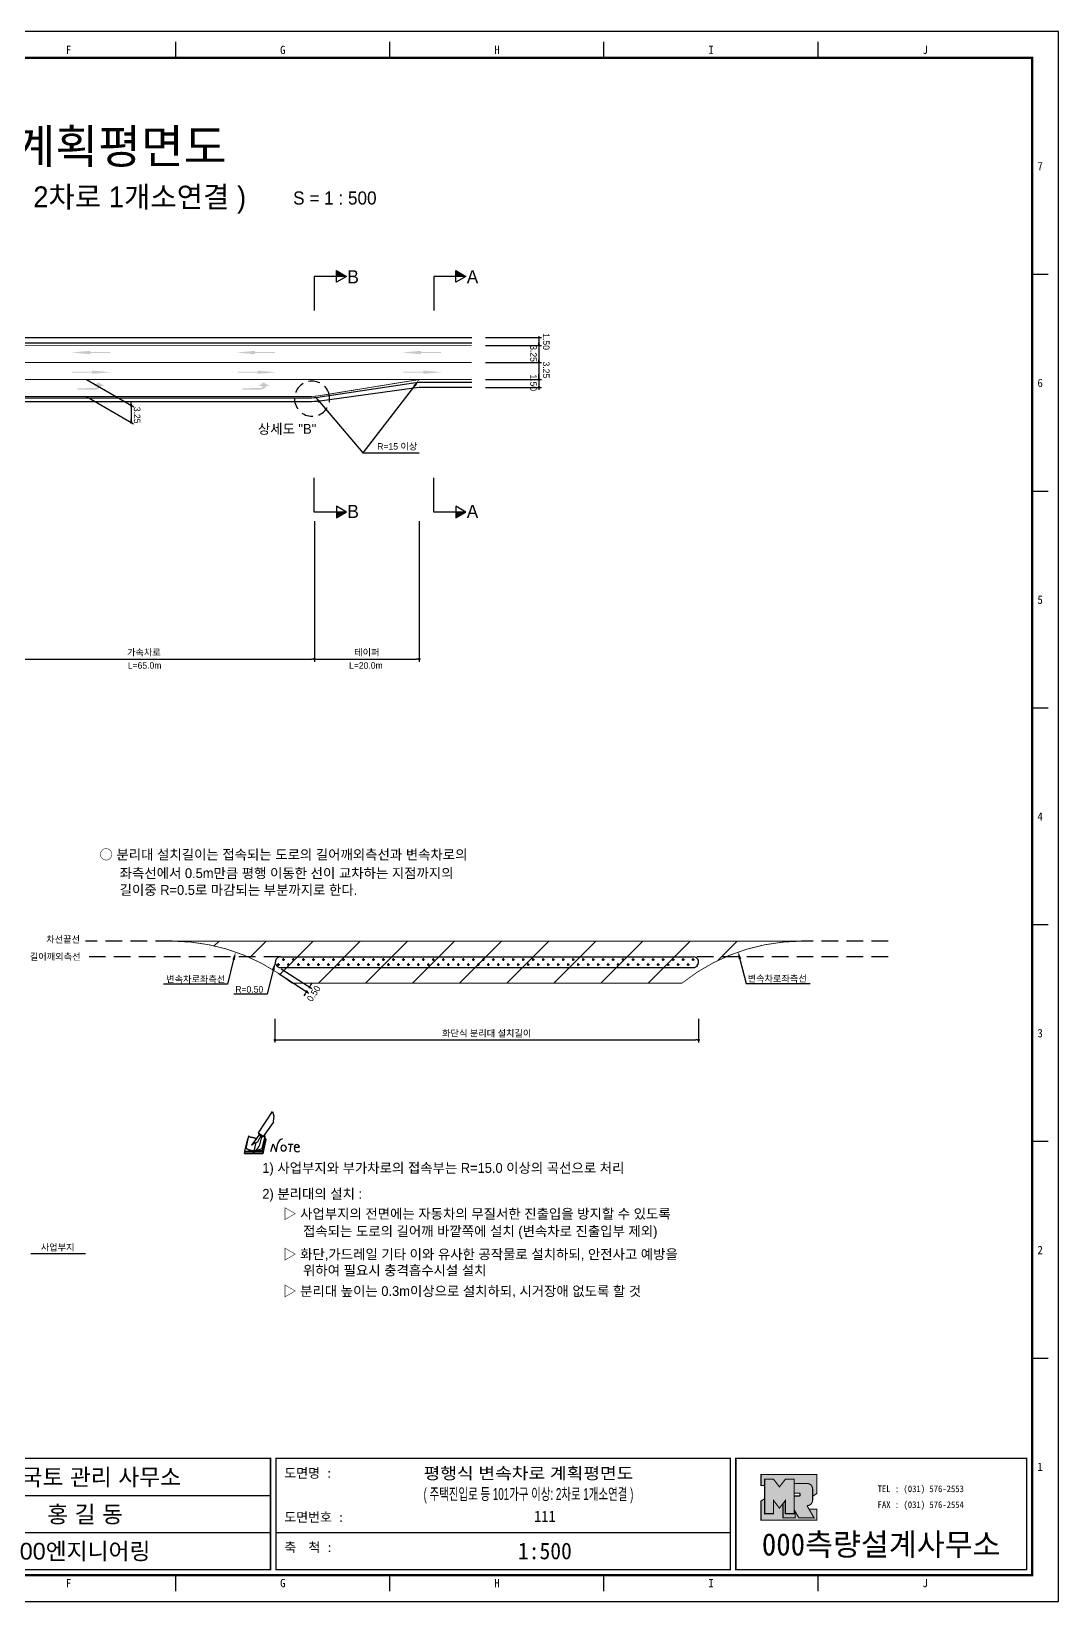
# Model space of a CAD drawing. Header units: millimetres. Extents: x 499 to 922, y 5 to 304.
# Drawn here: x 726.1 to 921.9, y 4.8 to 304.1 of the extents above; entities that cross this region are included whole.
import ezdxf
from ezdxf.enums import TextEntityAlignment as Align

# ---------------------------------------------------------------- set-up
doc = ezdxf.new("R2010")
doc.units = ezdxf.units.MM
doc.linetypes.add('HIDDEN', pattern=[9.525, 6.35, -3.175])
for name, color, linetype in [('CC-GSTR-0004', 4, 'Continuous'), ('CM-LANE-0030', 30, 'Continuous'), ('CZ-DIMT-0002', 7, 'Continuous'), ('CZ-LIN1-0007', 7, 'Continuous'), ('CZ-LIN2-0003', 3, 'Continuous'), ('CZ-LINE-0001', 7, 'Continuous'), ('CZ-TEXT-BOX0', 7, 'Continuous'), ('TITLE', 7, 'Continuous')]:
    doc.layers.add(name, color=color, linetype=linetype)
doc.styles.add('견고딕', font='arial.ttf')
doc.styles.add('돋움', font='')
doc.styles.add('돋음체', font='')
doc.styles.get('돋움').set_extended_font_data('Dotum')
doc.styles.get('돋음체').set_extended_font_data('DotumChe')

# ---------------------------------------------------------------- blocks, each defined once
blk = doc.blocks.new('note')
for p, q in [((0.85, 3.5), (3.53, 7.57)), ((3.53, 7.57), (3.8, 6.64)), ((3.8, 6.64), (3.69, 5.72)), ((1, 3.1), (0.75, 2.77)), ((0.85, 3.5), (1.8, 2.79)), ((1, 3.4), (0.85, 3.21)), ((0.85, 3.21), (1.52, 2.71)), ((1.8, 2.79), (3.74, 5.46)), ((3.69, 5.72), (3.74, 5.46)), ((-1.24, 2.36), (-1.77, 0)), ((-1.77, 0), (1.77, 0)), ((-1.77, 0), (-1.77, -0.3)), ((-1.53, 0.52), (-1.55, 0.54)), ((-1.01, 2.9), (-1.53, 0.52)), ((-1.48, 0.48), (-1.53, 0.52)), ((-1.43, 0.44), (-1.48, 0.48)), ((-1.38, 0.41), (-1.43, 0.44)), ((-1.33, 0.4), (-1.38, 0.41)), ((-1.27, 0.37), (-1.33, 0.4)), ((-1.22, 0.35), (-1.27, 0.37)), ((-1.13, 2.36), (-1.24, 2.36)), ((-1.17, 0.33), (-1.22, 0.35)), ((-1.12, 0.32), (-1.17, 0.33)), ((-1.02, 0.25), (-1.12, 0.32)), ((-0.97, 0.22), (-1.02, 0.25)), ((-1, 2.9), (-1.01, 2.9)), ((-0.98, 2.85), (-1, 2.9)), ((-0.95, 2.8), (-0.98, 2.85)), ((-0.93, 0.21), (-0.97, 0.22)), ((-0.9, 2.75), (-0.95, 2.8)), ((-0.88, 0.19), (-0.93, 0.21)), ((-0.85, 2.72), (-0.9, 2.75)), ((-0.8, 0.18), (-0.88, 0.19)), ((-0.79, 2.69), (-0.85, 2.72)), ((-0.75, 0.17), (-0.8, 0.18)), ((-0.74, 2.68), (-0.79, 2.69)), ((-0.7, 0.16), (-0.75, 0.17)), ((-0.69, 2.65), (-0.74, 2.68)), ((-0.64, 0.15), (-0.7, 0.16)), ((-0.64, 2.65), (-0.69, 2.65)), ((-0.59, 2.63), (-0.64, 2.65)), ((-0.58, 0.14), (-0.64, 0.15)), ((-0.54, 2.62), (-0.59, 2.63)), ((-0.53, 0.13), (-0.58, 0.14)), ((-0.48, 2.61), (-0.54, 2.62)), ((-0.48, 0.12), (-0.53, 0.13)), ((-0.43, 2.61), (-0.48, 2.61)), ((-0.43, 0.11), (-0.48, 0.12)), ((0.75, 2.77), (-0.46, 1.16)), ((0.37, 2.24), (-0.46, 1.16)), ((-0.46, 1.16), (-0.08, 1.47)), ((-0.38, 2.59), (-0.43, 2.61)), ((-0.38, 0.08), (-0.43, 0.11)), ((-0.33, 2.59), (-0.38, 2.59)), ((-0.29, 0.06), (-0.38, 0.08)), ((-0.27, 2.58), (-0.33, 2.59)), ((-0.23, 0.05), (-0.29, 0.06)), ((-0.22, 2.57), (-0.27, 2.58)), ((-0.16, 0.04), (-0.23, 0.05)), ((-0.17, 2.56), (-0.22, 2.57)), ((-0.12, 2.55), (-0.17, 2.56)), ((-0.11, 0.03), (-0.16, 0.04)), ((-0.07, 2.53), (-0.12, 2.55)), ((-0.04, 0.02), (-0.11, 0.03)), ((-0.08, 1.47), (0.72, 1.75)), ((-0.01, 2.51), (-0.07, 2.53)), ((-0.05, -0.3), (-0.05, 0)), ((0, 0), (-0.04, 0.02)), ((0.04, 2.5), (-0.01, 2.51)), ((0.37, 1.63), (0, 0)), ((0, 0), (1.6, 0.53)), ((0, 0), (1.65, 0.18)), ((0, 0.01), (0.06, 0.04)), ((0, -0.3), (0, 0)), ((0.09, 2.48), (0.04, 2.5)), ((0.05, -0.3), (0.05, 0)), ((0.06, 0.04), (0.11, 0.07)), ((0.14, 2.48), (0.09, 2.48)), ((0.11, 0.07), (0.16, 0.09)), ((0.2, 2.47), (0.14, 2.48)), ((0.16, 0.09), (0.21, 0.12)), ((0.26, 2.43), (0.18, 2.46)), ((0.21, 0.12), (0.27, 0.14)), ((0.34, 2.4), (0.26, 2.43)), ((0.27, 0.14), (0.36, 0.19)), ((0.45, 2.37), (0.34, 2.4)), ((0.36, 0.19), (0.41, 0.22)), ((0.41, 0.22), (0.46, 0.27)), ((0.46, 0.27), (0.51, 0.3)), ((0.51, 0.3), (0.56, 0.34)), ((0.56, 0.34), (0.6, 0.4)), ((0.6, 0.4), (0.64, 0.45)), ((0.64, 0.45), (0.67, 0.51)), ((0.67, 0.51), (0.74, 0.58)), ((0.72, 1.75), (1.16, 2.53)), ((0.74, 0.58), (0.79, 0.63)), ((0.79, 0.63), (0.83, 0.68)), ((0.83, 0.68), (0.86, 0.73)), ((0.86, 0.73), (0.89, 0.79)), ((0.89, 0.84), (0.92, 0.89)), ((0.89, 0.79), (0.89, 0.84)), ((0.92, 0.89), (0.96, 0.95)), ((0.96, 0.95), (1.01, 0.97)), ((1.47, 2.74), (1.01, 0.97)), ((1.16, 2.53), (1.37, 2.82)), ((2.13, 2.84), (1.44, 2.63)), ((1.52, 2.71), (1.66, 2.9)), ((1.6, 0.53), (2.13, 2.84)), ((1.65, 0.18), (2.19, 2.48)), ((1.77, 0), (2.3, 2.36)), ((1.77, -0.3), (2.3, 2.07)), ((1.77, -0.38), (2.3, 1.99)), ((1.77, -0.44), (2.3, 1.93)), ((1.77, 0), (1.77, -0.3)), ((2.19, 2.48), (2.04, 2.47)), ((2.3, 2.36), (2.16, 2.36)), ((2.3, 2.36), (2.3, 2.07)), ((3.21, -0.08), (3.68, 1.4)), ((3.68, 1.4), (4.26, -0.14)), ((4.26, -0.14), (4.56, 1.44)), ((6.55, 1.34), (7.46, 1.34)), ((7.01, 1.34), (6.87, -0.11)), ((7.71, 0.77), (7.71, 0.55)), ((7.71, 0.77), (8.67, 0.77)), ((-1.77, -0.3), (1.77, -0.3)), ((-1.77, -0.43), (-1.77, -0.3)), ((-1.77, -0.37), (1.77, -0.37)), ((-1.77, -0.43), (1.77, -0.43))]:
    blk.add_line(p, q)
for centre, major_axis, start_param, end_param in [((0.4, 2.31), (0.0702, 0.0702), 3.283946, 6.425539), ((5.68, 1.23), (-0.806, 0.806), -0.591174, 0.597824), ((5.66, 0.58), (-0.378, 0.378), 3.926991, 10.210176), ((8.3, 0.49), (0.422, 0.422), 2.265602, 4.634911), ((8.19, 0.77), (-0.342, 0.342), 3.926991, 7.068583)]:
    blk.add_ellipse(centre, major_axis=major_axis, ratio=1, start_param=start_param, end_param=end_param)
blk = doc.blocks.new('_Dot')
at = {"color": 0, "linetype": 'ByBlock', "lineweight": -2}
blk.add_line((-0.5, 0), (-1, 0), dxfattribs=at)
at = {"color": 0, "linetype": 'ByBlock', "const_width": 0.5}
blk.add_lwpolyline([(-0.25, 0, 1), (0.25, 0, 1)], format="xyb", close=True, dxfattribs=at)

msp = doc.modelspace()

# ---------------------------------------------------------------- hatches: boundary and pattern name
at = {"layer": 'CM-LANE-0030'}
h = msp.add_hatch(dxfattribs=at)
h.set_pattern_fill('ANSI31', color=256, scale=2, style=0)
h.set_pattern_definition([(45, (-552.934, -330.9765), (-4.490128, 4.490128), [])])
h.paths.add_polyline_path([(752.92, 130.67, -0.170323), (775.72, 122.67), (850.11, 122.67, -0.170323), (872.92, 130.67)])
at = {"layer": 'CZ-LIN1-0007'}
for points in [[(737.27, 243.23), (737.27, 243.01), (741.1, 243.01), (741.1, 242.8), (737.27, 242.8), (737.27, 242.58), (733.62, 242.9)], [(768.72, 243.23), (768.72, 243.01), (772.54, 243.01), (772.54, 242.8), (768.72, 242.8), (768.72, 242.58), (765.07, 242.9)], [(800.33, 243.23), (800.33, 243.01), (804.15, 243.01), (804.15, 242.8), (800.33, 242.8), (800.33, 242.58), (796.68, 242.9)], [(737.63, 239.47), (737.63, 239.26), (733.8, 239.26), (733.8, 239.05), (737.63, 239.05), (737.63, 238.83), (741.28, 239.15)], [(738.36, 235.85, 0.267976), (739.39, 236.53), (740.02, 236.53), (738.85, 237.19), (737.9, 236.54), (738.6, 236.54, -0.504994), (738.29, 236.12), (734.82, 236.1), (734.83, 235.83)], [(769.2, 239.47), (769.2, 239.26), (765.38, 239.26), (765.38, 239.05), (769.2, 239.05), (769.2, 238.83), (772.85, 239.15)], [(769.83, 235.85, 0.267976), (770.86, 236.53), (771.49, 236.53), (770.32, 237.19), (769.37, 236.54), (770.07, 236.54, -0.504994), (769.76, 236.12), (766.3, 236.1), (766.3, 235.83)], [(800.77, 239.47), (800.77, 239.26), (796.95, 239.26), (796.95, 239.05), (800.77, 239.05), (800.77, 238.83), (804.43, 239.15)]]:
    msp.add_hatch(color=256, dxfattribs=at).paths.add_polyline_path(points)
at = {"layer": 'CZ-LIN2-0003'}
h = msp.add_hatch(dxfattribs=at)
h.set_pattern_fill('CROSS', color=256, scale=0.15, style=0)
h.set_pattern_definition([(0, (-552.93405, -330.9765), (0.9525, 0.9525), [0.47625, -1.42875]), (90, (-552.6959, -331.2147), (-0.9525, 0.9525), [0.47625, -1.42875])])
h.paths.add_polyline_path([(773.56, 127.67, 0.750696), (773.02, 125.82, -0.001926), (773.26, 125.67), (852.57, 125.67, -0.001926), (852.81, 125.82, 0.750696), (852.28, 127.67)])
at = {"layer": 'CZ-LINE-0001'}
for points in [[(784.25, 258.53), (784.25, 257.43), (786.16, 257.43)], [(807.01, 258.53), (807.01, 257.43), (808.91, 257.43)], [(786.16, 212.48), (784.25, 212.48), (784.25, 211.38)], [(808.91, 212.48), (807.01, 212.48), (807.01, 211.38)]]:
    msp.add_hatch(color=256, dxfattribs=at).paths.add_polyline_path(points)
at = {"layer": 'TITLE', "ltscale": 150}
h = msp.add_hatch(color=8, dxfattribs=at)
edge = h.paths.add_edge_path()
edge.add_line((875.83, 28.99), (865.17, 28.99))
edge.add_line((865.17, 28.99), (865.17, 26.91))
edge.add_line((865.17, 26.91), (865.88, 26.91))
edge.add_line((865.88, 26.91), (865.88, 28.08))
edge.add_line((865.88, 28.08), (867.57, 28.08))
edge.add_line((867.57, 28.08), (868.7, 26.63))
edge.add_line((868.7, 26.63), (869.82, 28.08))
edge.add_line((869.82, 28.08), (871.52, 28.08))
edge.add_line((871.52, 28.08), (871.52, 27.28))
edge.add_line((871.52, 27.28), (873.95, 27.28))
edge.add_arc((873.95, 26.21), 1.07, 0, 90, ccw=False)
edge.add_line((875.02, 26.21), (875.02, 24.85))
edge.add_line((875.02, 24.85), (875.83, 25.35))
edge.add_line((875.83, 25.35), (875.83, 28.99))
h.paths.add_polyline_path([(869.38, 23.46), (868.7, 22.58), (867.57, 24.03), (867.57, 21.52), (865.88, 21.52), (865.88, 24.37), (865.17, 23.93), (865.17, 20.3), (875.83, 20.3), (875.83, 22.38), (874.34, 22.38), (875.29, 20.72), (872.39, 20.72), (871.69, 21.93), (871.69, 20.72), (869.38, 20.72)])
msp.add_hatch(color=5, dxfattribs=at).paths.add_polyline_path([(871.52, 28.08), (869.82, 28.08), (868.7, 26.63), (867.57, 28.08), (865.88, 28.08), (865.88, 21.52), (867.57, 21.52), (867.57, 24.03), (868.7, 22.58), (869.82, 24.03), (869.82, 21.52), (871.52, 21.52)])
h = msp.add_hatch(color=161, dxfattribs=at)
edge = h.paths.add_edge_path()
edge.add_arc((873.95, 26.21), 1.07, 0, 90)
edge.add_line((873.95, 27.28), (871.52, 27.28))
edge.add_line((871.52, 27.28), (871.52, 25.43))
edge.add_line((871.52, 25.43), (872.51, 25.43))
edge.add_arc((872.51, 25.32), 0.113, 0, 90, ccw=False)
edge.add_line((872.62, 25.32), (872.62, 25.01))
edge.add_arc((872.51, 25.01), 0.113, 270, 360, ccw=False)
edge.add_line((872.51, 24.89), (871.52, 24.89))
edge.add_line((871.52, 24.89), (871.52, 21.52))
edge.add_line((871.52, 21.52), (869.82, 21.52))
edge.add_line((869.82, 21.52), (869.82, 24.03))
edge.add_line((869.82, 24.03), (869.38, 23.46))
edge.add_line((869.38, 23.46), (869.38, 20.72))
edge.add_line((869.38, 20.72), (871.69, 20.72))
edge.add_line((871.69, 20.72), (871.69, 21.93))
edge.add_line((871.69, 21.93), (872.39, 20.72))
edge.add_line((872.39, 20.72), (875.29, 20.72))
edge.add_line((875.29, 20.72), (873.95, 23.04))
edge.add_arc((873.95, 24.11), 1.07, 270, 360)
edge.add_line((875.02, 24.11), (875.02, 26.21))

# ---------------------------------------------------------------- linework, layer by layer
at = {"color": 0, "linetype": 'ByBlock', "lineweight": -2}
for p, q in [((822.84, 245.51), (822.84, 245.26)), ((822.84, 244.51), (822.84, 244.76)), ((822.84, 244.01), (822.84, 243.76)), ((822.84, 241.26), (822.84, 241.51)), ((822.84, 240.76), (822.84, 240.51)), ((822.84, 238.01), (822.84, 238.26)), ((822.84, 238.01), (822.84, 238.26)), ((822.84, 236.01), (822.84, 235.76)), ((822.84, 236.01), (822.84, 235.76)), ((745.07, 233.11), (745.07, 233.36)), ((745.07, 232.61), (745.07, 232.36)), ((745.06, 229.86), (745.06, 230.11)), ((778.41, 120.86), (778.28, 120.65)), ((779.23, 122.12), (779.36, 122.33)), ((725.94, 71.13), (726.19, 71.13))]:
    msp.add_line(p, q, dxfattribs=at)
at = {"color": 0, "linetype": 'ByBlock', "const_width": 0.25}
for points in [[(822.84, 245.64, 1), (822.84, 245.89, 1)], [(822.84, 244.39, 1), (822.84, 244.14, 1)], [(822.84, 244.14, 1), (822.84, 244.39, 1)], [(822.84, 241.14, 1), (822.84, 240.89, 1)], [(822.84, 240.89, 1), (822.84, 241.14, 1)], [(822.84, 237.89, 1), (822.84, 237.64, 1)], [(822.84, 237.89, 1), (822.84, 237.64, 1)], [(822.84, 236.14, 1), (822.84, 236.39, 1)], [(822.84, 236.14, 1), (822.84, 236.39, 1)], [(745.07, 232.98, 1), (745.07, 232.73, 1)], [(745.07, 232.73, 1), (745.07, 232.98, 1)], [(745.06, 229.73, 1), (745.06, 229.48, 1)], [(778.48, 120.96, 1), (778.62, 121.17, 1)], [(779.16, 122.01, 1), (779.02, 121.8, 1)]]:
    msp.add_lwpolyline(points, format="xyb", close=True, dxfattribs=at)
at = {"layer": 'CC-GSTR-0004'}
for points in [[(605.02, 245.76), (810.02, 245.76)], [(605.02, 244.76), (810.02, 244.76)]]:
    msp.add_lwpolyline(points, dxfattribs=at)
for points in [[(700.27, 219.51, -0.414214), (715.02, 234.26), (778.9, 234.26), (778.9, 234.26, 0.03724), (781.12, 234.43), (798.91, 237.1), (798.91, 237.1, -0.03724), (801.14, 237.26), (801.14, 237.26), (810.02, 237.26)], [(810.02, 236.26), (801.04, 236.26, 0.034174), (799, 236.12), (781.03, 233.65, -0.034174), (778.99, 233.51), (778.99, 233.51), (715.02, 233.51, 0.414214), (701.02, 219.51)]]:
    msp.add_lwpolyline(points, format="xyb", dxfattribs=at)
at = {"layer": 'CM-LANE-0030', "const_width": 0.15}
msp.add_lwpolyline([(605.02, 241.01), (810.02, 241.01)], dxfattribs=at)
msp.add_lwpolyline([(850.11, 122.67), (775.72, 122.67, 0.170323), (752.92, 130.67), (872.92, 130.67, 0.170323)], format="xyb", close=True, dxfattribs=at)
at = {"layer": 'CZ-LIN1-0007', "const_width": 0.15}
for points in [[(605.02, 244.26), (810.02, 244.26)], [(715.02, 237.76), (758.12, 237.76)]]:
    msp.add_lwpolyline(points, dxfattribs=at)
msp.add_lwpolyline([(810.02, 237.76), (801.23, 237.76), (801.23, 237.76, 0.040295), (798.82, 237.57), (798.82, 237.57), (781.21, 234.71), (781.21, 234.71, -0.040295), (778.81, 234.51), (715.02, 234.51, 0.414214), (700.02, 219.51)], format="xyb", dxfattribs=at)
at = {"layer": 'CZ-LIN1-0007', "linetype": 'HIDDEN', "const_width": 0.15}
msp.add_lwpolyline([(758.12, 237.76), (801.23, 237.76)], dxfattribs=at)
at = {"layer": 'CZ-LIN2-0003'}
for p, q in [((773.56, 127.67), (852.28, 127.67)), ((773.26, 125.67), (852.57, 125.67))]:
    msp.add_line(p, q, dxfattribs=at)
at = {"layer": 'CZ-LIN2-0003', "color": 1}
msp.add_line((779.36, 122.33), (779.63, 122.75), dxfattribs=at)
at = {"layer": 'CZ-LIN2-0003'}
for points in [[(773.26, 125.67, 0.001926), (773.02, 125.82, 0.001926)], [(852.81, 125.82, 0.001926), (852.57, 125.67)]]:
    msp.add_lwpolyline(points, format="xyb", dxfattribs=at)
for centre, start, end in [((773.56, 126.67), 90, 237.5816), ((852.28, 126.67), 302.4184, 90)]:
    msp.add_arc(centre, 1, start, end, dxfattribs=at)
at = {"layer": 'CZ-LINE-0001'}
for p, q in [((784.25, 256.33), (784.25, 258.53)), ((784.25, 258.53), (786.16, 257.43)), ((807.01, 256.33), (807.01, 258.53)), ((807.01, 258.53), (808.91, 257.43)), ((786.16, 257.43), (780.01, 257.43)), ((780.01, 257.43), (780.01, 250.89)), ((786.16, 257.43), (784.25, 256.33)), ((808.91, 257.43), (802.77, 257.43)), ((802.77, 257.43), (802.77, 250.89)), ((808.91, 257.43), (807.01, 256.33)), ((812.62, 245.76), (823.34, 245.76)), ((812.62, 244.26), (823.34, 244.26)), ((812.62, 244.26), (823.34, 244.26)), ((822.84, 245.26), (822.84, 236.26)), ((812.62, 241.01), (823.34, 241.01)), ((736.57, 237.76), (745.57, 232.57)), ((812.62, 237.76), (823.34, 237.76)), ((822.84, 238.26), (822.84, 238.76)), ((736.56, 234.51), (745.56, 229.32)), ((812.62, 236.26), (823.34, 236.26)), ((812.62, 236.26), (823.34, 236.26)), ((745.07, 232.36), (745.07, 229.36)), ((789.24, 223.75), (800.02, 223.75)), ((780.01, 212.48), (780.01, 219.02)), ((802.77, 212.48), (802.77, 219.02)), ((786.16, 212.48), (784.25, 213.58)), ((784.25, 213.58), (784.25, 211.38)), ((808.91, 212.48), (807.01, 213.58)), ((807.01, 213.58), (807.01, 211.38)), ((786.16, 212.48), (780.01, 212.48)), ((780.02, 210.74), (780.02, 183.96)), ((780.02, 210.74), (780.02, 183.96)), ((784.25, 211.38), (786.16, 212.48)), ((800.02, 210.74), (800.02, 183.96)), ((808.91, 212.48), (802.77, 212.48)), ((807.01, 211.38), (808.91, 212.48)), ((715.52, 184.46), (779.52, 184.46)), ((780.52, 184.46), (799.52, 184.46)), ((773.14, 124.56), (778.97, 120.79)), ((773.68, 125.4), (779.51, 121.63)), ((778.28, 120.65), (778.01, 120.23)), ((772.49, 115.88), (772.49, 111.34)), ((853.28, 115.88), (853.28, 111.34)), ((772.99, 111.84), (852.78, 111.84)), ((726.19, 71.13), (736.41, 71.13))]:
    msp.add_line(p, q, dxfattribs=at)
at = {"layer": 'CZ-LINE-0001', "linetype": 'HIDDEN', "ltscale": 0.35}
msp.add_line((782.9, 234.5), (782.9, 234.5), dxfattribs=at)
at = {"layer": 'CZ-LINE-0001', "linetype": 'HIDDEN', "ltscale": 0.5}
for p, q in [((752.92, 130.67), (736.39, 130.67)), ((889.44, 130.67), (872.92, 130.67)), ((773.56, 127.67), (736.39, 127.67)), ((889.44, 127.67), (852.28, 127.67))]:
    msp.add_line(p, q, dxfattribs=at)
at = {"layer": 'CZ-LINE-0001'}
for points in [[(799.1, 236.53), (789.24, 223.75)], [(781.05, 233.42), (789.24, 223.75)], [(764.63, 127.16), (763.46, 122.49), (751.23, 122.49)], [(772.19, 125.21), (771.02, 120.55), (764.68, 120.55)]]:
    msp.add_lwpolyline(points, dxfattribs=at)
at = {"layer": 'CZ-LINE-0001', "extrusion": (0, 0, -1)}
msp.add_lwpolyline([(-861.17, 127.26), (-862.35, 122.59), (-874.58, 122.59)], dxfattribs=at)
at = {"layer": 'CZ-LINE-0001', "linetype": 'HIDDEN', "ltscale": 0.35}
msp.add_arc((779.58, 234.1), 3.35, 6.7667, 6.749, dxfattribs=at)
at = {"layer": 'CZ-LINE-0001'}
for points in [[(798.91, 236.68), (800.02, 237.72), (799.3, 236.38)], [(780.86, 233.26), (780.08, 234.57), (781.24, 233.58)], [(764.39, 127.22), (765, 128.61), (764.88, 127.1)], [(771.95, 125.28), (772.56, 126.67), (772.43, 125.15)]]:
    msp.add_solid(points, dxfattribs=at)
at = {"layer": 'CZ-LINE-0001', "extrusion": (0, 0, -1)}
msp.add_solid([(-861.42, 127.32), (-860.81, 128.71), (-860.93, 127.2)], dxfattribs=at)
at = {"layer": 'TITLE', "color": 7, "linetype": 'Continuous'}
for p, q in [((753.59, 299.09), (753.59, 302.11)), ((794.41, 299.09), (794.41, 302.11)), ((835.23, 299.09), (835.23, 302.11)), ((876.06, 299.09), (876.06, 302.11)), ((919.91, 257.76), (916.88, 257.76)), ((919.91, 216.43), (916.88, 216.43)), ((919.91, 175.1), (916.88, 175.1)), ((919.91, 133.77), (916.88, 133.77)), ((919.91, 92.45), (916.88, 92.45)), ((919.91, 51.12), (916.88, 51.12)), ((753.59, 6.76), (753.59, 9.79)), ((794.41, 6.76), (794.41, 9.79)), ((835.23, 6.76), (835.23, 9.79)), ((876.06, 6.76), (876.06, 9.79))]:
    msp.add_line(p, q, dxfattribs=at)
at = {"layer": 'TITLE', "ltscale": 150}
for p, q in [((685.04, 25), (771.65, 25)), ((685.04, 17.92), (771.65, 17.92)), ((772.71, 17.92), (859.32, 17.92))]:
    msp.add_line(p, q, dxfattribs=at)
at = {"layer": 'TITLE'}
msp.add_line((917, 9.79), (508.13, 9.79), dxfattribs=at)
msp.add_lwpolyline([(498.56, 4.75), (921.92, 4.75), (921.92, 304.13), (498.56, 304.13)], close=True, dxfattribs=at)
at = {"layer": 'TITLE', "linetype": 'Continuous', "const_width": 0.403}
msp.add_lwpolyline([(508.64, 9.79), (508.64, 299.09), (916.88, 299.09), (916.88, 9.79)], close=True, dxfattribs=at)
at = {"layer": 'TITLE', "ltscale": 150}
for points, const_width in [([(771.65, 10.85), (685.04, 10.85), (685.04, 32.07), (771.65, 32.07)], 0.265), ([(772.71, 32.07), (859.32, 32.07), (859.32, 10.85), (772.71, 10.85)], 0.265), ([(915.82, 32.07), (915.82, 10.85), (860.38, 10.85), (860.38, 32.07), (915.82, 32.07)], 0.265), ([(871.52, 28.08), (869.82, 28.08), (868.7, 26.63), (867.57, 28.08), (865.88, 28.08), (865.88, 21.52), (867.57, 21.52), (867.57, 24.03), (868.7, 22.58), (869.82, 24.03), (869.82, 21.52), (871.52, 21.52)], 0.212), ([(869.38, 23.46), (868.7, 22.58), (867.57, 24.03), (867.57, 21.52), (865.88, 21.52), (865.88, 24.37), (865.17, 23.93), (865.17, 20.3), (875.83, 20.3), (875.83, 22.38), (874.34, 22.38), (875.29, 20.72), (872.39, 20.72), (871.69, 21.93), (871.69, 20.72), (869.38, 20.72)], 0.212)]:
    msp.add_lwpolyline(points, close=True, dxfattribs=dict(at, const_width=const_width))
at = {"layer": 'TITLE', "ltscale": 150, "const_width": 0.212}
for points in [[(875.83, 28.99), (865.17, 28.99), (865.17, 26.91), (865.88, 26.91), (865.88, 28.08), (867.57, 28.08), (868.7, 26.63), (869.82, 28.08), (871.52, 28.08), (871.52, 27.28), (873.95, 27.28, -0.414214), (875.02, 26.21), (875.02, 24.85), (875.83, 25.35)], [(875.02, 26.21, 0.414214), (873.95, 27.28), (871.52, 27.28), (871.52, 25.43), (872.51, 25.43, -0.414214), (872.62, 25.32), (872.62, 25.01, -0.414214), (872.51, 24.89), (871.52, 24.89), (871.52, 21.52), (869.82, 21.52), (869.82, 24.03), (869.38, 23.46), (869.38, 20.72), (871.69, 20.72), (871.69, 21.93), (872.39, 20.72), (875.29, 20.72), (873.95, 23.04, 0.414214), (875.02, 24.11)]]:
    msp.add_lwpolyline(points, format="xyb", close=True, dxfattribs=at)

# ---------------------------------------------------------------- block references
at = {"layer": 'CZ-LINE-0001', "xscale": 0.5, "yscale": 0.5, "zscale": 0.5}
for p in [(780.02, 184.46), (800.02, 184.46), (853.28, 111.84)]:
    msp.add_blockref('_Dot', p, dxfattribs=at)
at = {"layer": 'CZ-LINE-0001', "xscale": 0.5, "yscale": 0.5, "zscale": 0.5, "rotation": 180}
for p in [(780.02, 184.46), (772.49, 111.84)]:
    msp.add_blockref('_Dot', p, dxfattribs=at)
at = {"layer": 'CZ-TEXT-BOX0'}
msp.add_blockref('note', (768.49, 90.64), dxfattribs=at)

# ---------------------------------------------------------------- texts
at = {"layer": 'CZ-DIMT-0002', "style": '돋움'}
for s, height, p in [('B', 2.5, (787.41, 257.35)), ('A', 2.5, (810.17, 257.35)), ('상세도 "B"', 1.875, (774.81, 228.34)), ('R=15 이상', 1.25, (795.83, 225)), ('B', 2.5, (787.41, 212.61)), ('A', 2.5, (810.17, 212.61)), ('L=65.0m', 1.25, (747.65, 183.24)), ('L=20.0m', 1.25, (789.84, 183.24)), ('차선끝선', 1.25, (732.12, 131))]:
    msp.add_text(s, height=height, dxfattribs=at).set_placement(p, align=Align.MIDDLE_CENTER)
for s, p in [('1.50', (823.6, 246.58)), ('3.25', (821.17, 244.3)), ('3.25', (823.6, 241.19)), ('1.50', (821.17, 238.74))]:
    msp.add_text(s, height=1.25, rotation=270, dxfattribs=at).set_placement(p)
for s, p in [('○ 분리대 설치길이는 접속되는 도로의 길어깨외측선과 변속차로의', (739.04, 147.19)), ('좌측선에서 0.5m만큼 평행 이동한 선이 교차하는 지점까지의', (742.89, 143.64)), ('길이중 R=0.5로 마감되는 부분까지로 한다.', (742.89, 140.44)), ('1) 사업부지와 부가차로의 접속부는 R=15.0 이상의 곡선으로 처리', (770.09, 87.44)), ('2) 분리대의 설치 :', (770.09, 82.5)), ('▷ 사업부지의 전면에는 자동차의 무질서한 진출입을 방지할 수 있도록', (774.07, 78.7)), ('접속되는 도로의 길어깨 바깥쪽에 설치 (변속차로 진출입부 제외)', (777.85, 75.38)), ('▷ 화단,가드레일 기타 이와 유사한 공작물로 설치하되, 안전사고 예방을', (774.07, 70.98)), ('위하여 필요시 충격흡수시설 설치', (777.85, 67.91)), ('▷ 분리대 높이는 0.3m이상으로 설치하되, 시거장애 없도록 할 것', (774.07, 63.96))]:
    msp.add_text(s, height=1.875, dxfattribs=at).set_placement(p, align=Align.MIDDLE_LEFT)
for s, p in [('길어깨외측선', (725.77, 127.09)), ('변속차로좌측선', (751.76, 122.8)), ('변속차로좌측선', (862.63, 122.91)), ('R=0.50', (764.95, 120.86)), ('사업부지', (727.85, 71.66))]:
    msp.add_text(s, height=1.25, dxfattribs=at).set_placement(p)
at = {"layer": 'CZ-DIMT-0002', "char_height": 1.25, "attachment_point": 5, "style": '돋움'}
for s, insert, rotation in [('3.25', (746.22, 230.96), 270), ('\\A1;0.50', (779.89, 120.69), 57.1401)]:
    msp.add_mtext(s, dxfattribs=dict(at, insert=insert, rotation=rotation))
at = {"layer": 'CZ-LINE-0001', "char_height": 1.25, "attachment_point": 5, "style": '돋움'}
for s, insert in [('\\A1;가속차로', (747.52, 185.66)), ('\\A1;테이퍼', (790.02, 185.66)), ('\\A1;화단식 분리대 설치길이', (812.88, 113.04))]:
    msp.add_mtext(s, dxfattribs=dict(at, insert=insert))
at = {"layer": 'TITLE', "color": 3, "linetype": 'Continuous', "style": '돋음체'}
for s, p in [('F', (733.17, 300.6)), ('G', (774, 300.6)), ('H', (814.82, 300.6)), ('I', (855.65, 300.6)), ('J', (896.47, 300.6)), ('7', (918.4, 278.43)), ('6', (918.4, 237.1)), ('5', (918.4, 195.77)), ('4', (918.4, 154.44)), ('3', (918.4, 113.12)), ('2', (918.4, 71.79)), ('1', (918.4, 30.46)), ('F', (733.17, 8.28)), ('G', (774, 8.28)), ('H', (814.82, 8.28)), ('I', (855.65, 8.28)), ('J', (896.47, 8.28))]:
    msp.add_text(s, height=1.59, dxfattribs=at).set_placement(p, align=Align.MIDDLE)
at = {"layer": 'TITLE', "style": '돋움'}
for s, height, p in [('평행식 변속차로 계획평면도', 6.5, (711.97, 282.21)), ('( 주택진입로 등 101가구 이상: 2차로 1개소연결 )', 4, (712.02, 272.58))]:
    msp.add_text(s, height=height, dxfattribs=at).set_placement(p, align=Align.MIDDLE_CENTER)
msp.add_text('S = 1 : 500', height=2.5, dxfattribs=at).set_placement((775.97, 272.37), align=Align.MIDDLE_LEFT)
at = {"layer": 'TITLE', "color": 7, "linetype": 'Continuous', "style": '견고딕'}
for s, height, p in [('00 국토 관리 사무소', 3.1832, (736.3, 28.53)), ('홍 길 동', 3.183, (736.3, 21.46)), ('00엔지니어링', 3.183, (736.3, 14.39))]:
    msp.add_text(s, height=height, dxfattribs=at).set_placement(p, align=Align.MIDDLE)
at = {"layer": 'TITLE', "style": '돋음체'}
for s, p in [('도면명 :', (774.3, 28.36)), ('도면번호 :', (774.3, 19.96)), ('축  척 :', (774.3, 14.21))]:
    msp.add_text(s, height=1.804, dxfattribs=at).set_placement(p)
at = {"layer": 'TITLE', "style": '돋움'}
for s, width, p, p2 in [('평행식 변속차로 계획평면도', 1.010039, (800.84, 28.1), (840.84, 28.1)), ('( 주택진입로 등 101가구 이상: 2차로 1개소연결 )', 0.572675, (800.84, 24.15), (840.84, 24.15))]:
    msp.add_text(s, height=2.25, dxfattribs=dict(at, width=width)).set_placement(p, p2, align=Align.FIT)
at = {"layer": 'TITLE', "color": 180, "style": '돋음체'}
for s, p in [('TEL : (031) 576-2553', (887.41, 25.62)), ('FAX : (031) 576-2554', (887.41, 22.6))]:
    msp.add_text(s, height=1.2733, dxfattribs=at).set_placement(p)
at = {"layer": 'TITLE', "linetype": 'Continuous', "style": '돋음체'}
for s, height, p in [('111', 2.122, (823.97, 21.02)), ('1:500', 3.183, (823.97, 14.39))]:
    msp.add_text(s, height=height, dxfattribs=at).set_placement(p, align=Align.MIDDLE)
at = {"layer": 'TITLE', "color": 180, "style": '돋음체'}
msp.add_text('000측량설계사무소', height=4.244, dxfattribs=at).set_placement((888.1, 13.54), align=Align.CENTER)

doc.saveas('drawing.dxf')
